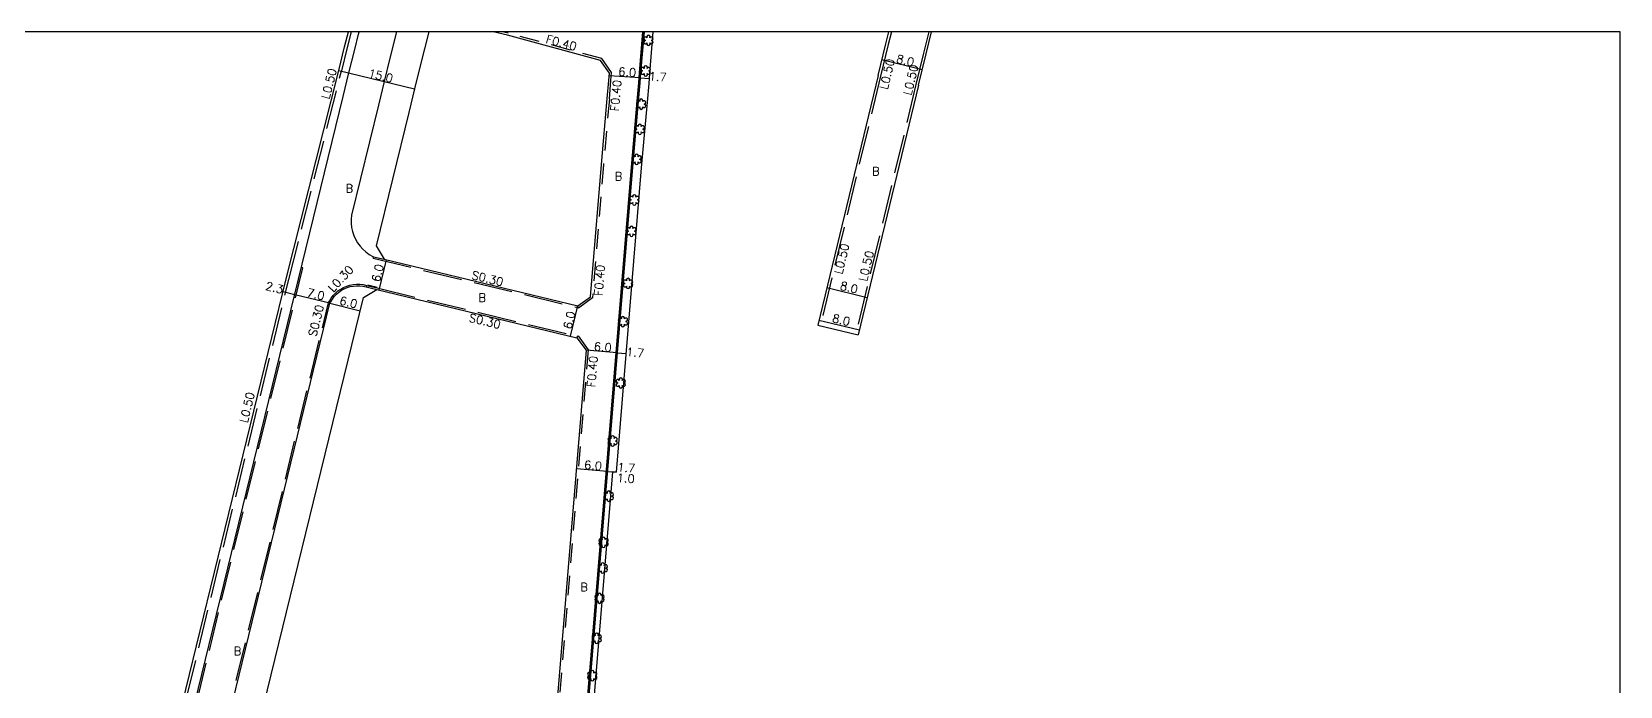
# Model space of a CAD drawing. Header units: metres. Extents: x -1600 to -800, y -108600 to -108000.
# Drawn here: x -1106.1 to -800, y -108126.2 to -108000 of the extents above; entities that cross this region are included whole.
import ezdxf

# ---------------------------------------------------------------- set-up
doc = ezdxf.new("R2010")
doc.units = ezdxf.units.M
doc.header["$LTSCALE"] = 2.5
for name, pattern in [('22320', [2.5, 1.5, -1]), ('22330', [4, 3, -1]), ('2233000', [4, 3, -1])]:
    doc.linetypes.add(name, pattern=pattern)
doc.layers.get('0').update_dxf_attribs({"color": 150, "lineweight": 50})
for name, color, linetype in [('2101000', 7, 'Continuous'), ('2101001', 1, 'Continuous'), ('2232000', 120, '22320'), ('2233000', 120, '22330'), ('2233300', 63, '2233000'), ('2236100', 3, 'Continuous'), ('2239000', 3, 'Continuous'), ('6132000', 60, '61320'), ('9107000', 4, 'Continuous'), ('9201100', 215, 'Continuous'), ('9201500', 222, 'Continuous'), ('9202100', 82, 'Continuous'), ('9203500', 155, 'Continuous'), ('999', 7, 'Continuous')]:
    doc.layers.add(name, color=color, linetype=linetype)
doc.styles.add('Dm_Anotation', font='txt.shx', dxfattribs={"bigfont": 'pscdm.shx'})
doc.linetypes.add('61320', pattern='A,0,[3,dmdr.shx,S=0.25,R=0,X=0,Y=0],1.5,[3,dmdr.shx,S=0.25,R=0,X=0,Y=0]', length=1.5)

# ---------------------------------------------------------------- blocks, each defined once
blk = doc.blocks.new('223900')
at = {"linetype": 'Continuous'}
for centre, start, end in [((-0.57735, 0.333333), 30, 270), ((-0.57735, -0.333333), 90, 330), ((0, 0.666667), 330, 210), ((0.57735, 0.333333), 270, 150), ((0.57735, -0.333333), 210, 90), ((0, -0.666667), 150, 30)]:
    blk.add_arc(centre, 0.333333, start, end, dxfattribs=at)

msp = doc.modelspace()

# ---------------------------------------------------------------- linework, layer by layer
at = {"layer": '2101000'}
for points in [[(-1046.94, -108007.44), (-1045.84, -108002.91), (-1045.1, -108000)], [(-1029.62, -108000), (-1031.28, -108006.54), (-1032.37, -108011), (-1033.48, -108015.54), (-1039.77, -108041.29), (-1038.21, -108043.85), (-1000.87, -108052.84), (-998.44, -108051.09), (-996.34, -108025.58), (-995.21, -108012.89), (-994.9, -108009.39), (-994.81, -108007.97), (-996.54, -108005.52), (-1014.44, -108000.66), (-1017.18, -108000)], [(-988.12, -108000), (-988.79, -108007.94), (-988.92, -108009.85), (-989.23, -108013.42), (-990.36, -108026.1), (-1001.38, -108159.82), (-1002.42, -108173.82), (-1004.81, -108202.16), (-1007.7, -108258.89), (-1032.68, -108256.9)], [(-943.03, -108008.41), (-941.54, -108002.33), (-940.97, -108000)], [(-935.26, -108010.31), (-933.77, -108004.24), (-932.73, -108000)], [(-1079.18, -108138.07), (-1057.07, -108047.61), (-1046.94, -108007.44)], [(-943.03, -108008.41), (-954.63, -108056.54)], [(-935.26, -108010.31), (-946.86, -108058.41)]]:
    msp.add_lwpolyline(points, dxfattribs=at)
msp.add_lwpolyline([(-1065.88, -108148.11), (-1042.21, -108051.24), (-1039.65, -108049.68), (-1001.05, -108058.97), (-999.29, -108061.4), (-1007.15, -108156.76), (-1009.5, -108158.63), (-1014, -108157.97), (-1064.2, -108150.6)], close=True, dxfattribs=at)
at = {"layer": '2101001'}
msp.add_lwpolyline([(-954.63, -108056.54), (-946.86, -108058.41)], dxfattribs=at)
at = {"layer": '2232000'}
for points in [[(-994.81, -108012.93), (-994.5, -108009.42), (-994.41, -108007.86), (-996.29, -108005.17), (-1014.34, -108000.27), (-1015.48, -108000)], [(-994.81, -108012.93), (-995.94, -108025.62), (-998.06, -108051.3), (-1000.78, -108053.28)], [(-1041.71, -108049.18), (-1039.65, -108049.68)], [(-1039.55, -108049.29), (-1041.34, -108048.86)], [(-1000.81, -108058.62), (-998.88, -108061.29), (-1006.77, -108156.97), (-1009.39, -108159.05), (-1014.05, -108158.36), (-1014, -108157.97)]]:
    msp.add_lwpolyline(points, dxfattribs=at)
at = {"layer": '2232000', "flags": 128}
for points in [[(-1000.78, -108053.28), (-1000.87, -108052.84)], [(-1001.05, -108058.97), (-1000.81, -108058.62)]]:
    msp.add_lwpolyline(points, dxfattribs=at)
at = {"layer": '2233000'}
for points in [[(-1044.58, -108000), (-1045.35, -108003.03), (-1046.46, -108007.56)], [(-940.45, -108000), (-941.05, -108002.45), (-942.54, -108008.53)], [(-933.25, -108000), (-934.25, -108004.12), (-935.74, -108010.19)], [(-1078.69, -108138.19), (-1056.58, -108047.73), (-1046.46, -108007.56)], [(-942.54, -108008.53), (-954.15, -108056.65)], [(-935.74, -108010.19), (-947.34, -108058.29)], [(-1048.94, -108052.24), (-1048.77, -108051.91), (-1048.44, -108051.36), (-1048.05, -108050.85), (-1047.61, -108050.38), (-1047.12, -108049.96), (-1046.59, -108049.59), (-1046.03, -108049.27), (-1045.43, -108049.02), (-1044.82, -108048.84), (-1044.18, -108048.71), (-1043.54, -108048.66), (-1042.9, -108048.67), (-1042.26, -108048.75), (-1041.64, -108048.89), (-1041.64, -108048.89)]]:
    msp.add_lwpolyline(points, dxfattribs=at)
at = {"layer": '2233300'}
for points in [[(-1086.23, -108150.21), (-1084.7, -108150.58), (-1084.19, -108150.7), (-1083.66, -108150.77), (-1083.12, -108150.78), (-1082.58, -108150.73), (-1082.06, -108150.63), (-1081.54, -108150.47), (-1081.05, -108150.26), (-1080.58, -108150), (-1080.13, -108149.69), (-1079.73, -108149.33), (-1079.36, -108148.94), (-1079.06, -108148.54), (-1076.65, -108138.69), (-1053.88, -108045.52), (-1054.17, -108045.44)], [(-1040.34, -108043.65), (-1040.27, -108043.36)], [(-1040.34, -108043.65), (-1000.81, -108053.17)], [(-1040.27, -108043.36), (-1038.21, -108043.85)], [(-1041.64, -108048.89), (-1041.71, -108049.18)], [(-1041.64, -108048.89), (-1039.58, -108049.39), (-1000.87, -108058.71)], [(-1071.48, -108144.5), (-1048.94, -108052.24)]]:
    msp.add_lwpolyline(points, dxfattribs=at)
at = {"layer": '2233300', "flags": 128}
msp.add_lwpolyline([(-1048.94, -108052.24), (-1048.65, -108052.35)], dxfattribs=at)
at = {"layer": '2236100'}
msp.add_lwpolyline([(-986.42, -108000), (-987.1, -108008.07), (-987.22, -108009.98), (-987.54, -108013.57), (-988.67, -108026.24), (-993.5, -108084.88), (-994.2, -108084.82), (-1000.39, -108159.9), (-1001.43, -108173.89), (-1003.81, -108202.23), (-1006.7, -108258.94), (-1007.7, -108258.89), (-1004.81, -108202.16), (-1002.42, -108173.82), (-1001.38, -108159.82), (-990.36, -108026.1), (-989.23, -108013.42), (-988.92, -108009.85), (-988.79, -108007.94), (-988.12, -108000)], dxfattribs=at)
at = {"layer": '6132000'}
msp.add_lwpolyline([(-1007.91, -108258.87), (-1005.02, -108202.15), (-1002.63, -108173.8), (-1001.59, -108159.8), (-990.57, -108026.08), (-989.45, -108013.4), (-989.13, -108009.84), (-989, -108007.93), (-988.33, -108000)], dxfattribs=at)
at = {"layer": '9107000'}
for points in [[(-1086.16, -108149.92), (-1084.63, -108150.29), (-1084.14, -108150.41), (-1083.64, -108150.47), (-1083.13, -108150.48), (-1082.63, -108150.43), (-1082.13, -108150.33), (-1081.64, -108150.19), (-1081.18, -108149.99), (-1080.73, -108149.74), (-1080.32, -108149.45), (-1079.94, -108149.12), (-1079.59, -108148.75), (-1079.33, -108148.41), (-1076.94, -108138.62), (-1046.11, -108012.45), (-1045, -108007.92), (-1043.89, -108003.39), (-1043.16, -108000.49), (-1043.03, -108000)], [(-1035.81, -108000), (-1037.1, -108005.09), (-1038.2, -108009.58), (-1039.31, -108014.12), (-1044.5, -108035.34), (-1044.57, -108036.13), (-1044.57, -108036.93), (-1044.48, -108037.72), (-1044.31, -108038.5), (-1044.06, -108039.26), (-1043.73, -108039.99), (-1043.33, -108040.68), (-1042.86, -108041.32), (-1042.32, -108041.91), (-1041.73, -108042.44), (-1041.08, -108042.91), (-1040.39, -108043.3), (-1040.27, -108043.36)], [(-1071.19, -108144.57), (-1048.65, -108052.35), (-1048.51, -108052.06), (-1048.19, -108051.53), (-1047.82, -108051.04), (-1047.4, -108050.59), (-1046.94, -108050.19), (-1046.43, -108049.84), (-1045.9, -108049.54), (-1045.33, -108049.31), (-1044.74, -108049.13), (-1044.14, -108049.01), (-1043.53, -108048.96), (-1042.92, -108048.97), (-1042.31, -108049.05), (-1041.71, -108049.18), (-1039.65, -108049.68)]]:
    msp.add_lwpolyline(points, dxfattribs=at)
at = {"layer": '9201100'}
for points in [[(-942.28, -108005.37), (-934.51, -108007.27)], [(-1046.94, -108007.44), (-1032.37, -108011)], [(-994.84, -108008.44), (-988.85, -108008.84)], [(-988.85, -108008.9), (-987.16, -108009.01)], [(-1037.8, -108043.95), (-1039.21, -108049.79)], [(-952.9, -108049.33), (-945.12, -108051.21)], [(-1002.27, -108058.68), (-1000.87, -108052.84)], [(-954.41, -108055.61), (-946.63, -108057.49)], [(-993.31, -108061.9), (-999.29, -108061.4)], [(-993.31, -108061.9), (-991.62, -108062.04)], [(-995.19, -108084.74), (-1001.17, -108084.24)], [(-995.19, -108084.74), (-993.5, -108084.88)], [(-995.19, -108084.74), (-994.2, -108084.82)]]:
    msp.add_lwpolyline(points, dxfattribs=at)
at = {"layer": '9201100', "flags": 128}
for points in [[(-1055.45, -108050.69), (-1057.69, -108050.14)], [(-1048.65, -108052.35), (-1055.45, -108050.69)], [(-1048.65, -108052.35), (-1042.82, -108053.77)]]:
    msp.add_lwpolyline(points, dxfattribs=at)
at = {"layer": '999'}
msp.add_lwpolyline([(-1600, -108600), (-800, -108600), (-800, -108000), (-1600, -108000)], close=True, dxfattribs=at)

# ---------------------------------------------------------------- block references
at = {"layer": '2239000'}
for p in [(-987.27, -108001.66), (-987.8, -108007.55), (-988.68, -108013.96), (-988.94, -108018.79), (-989.56, -108024.59), (-990, -108032.41), (-990.55, -108038.45), (-991.21, -108048.52), (-992.21, -108055.87), (-992.61, -108067.7), (-994.18, -108078.89), (-994.93, -108089.52), (-995.93, -108098.4), (-996.08, -108103.39), (-996.71, -108109.19), (-997.25, -108116.92), (-998.1, -108124.14)]:
    msp.add_blockref('223900', p, dxfattribs=at)

# ---------------------------------------------------------------- texts
at = {"layer": '9201500', "style": 'Dm_Anotation'}
for s, rotation, p in [('8.0', 346.2305, (-939.64, -108005.91)), ('15.0', 346.2689, (-1041.4, -108008.7)), ('6.0', 356.2039, (-993.13, -108008.45)), ('1.7', 356.2039, (-987.24, -108009.35)), ('6.0', 76.465, (-1039.09, -108048.36)), ('2.3', 346.2669, (-1061.19, -108049.7)), ('8.0', 346.4413, (-950.47, -108049.66)), ('7.0', 346.2669, (-1053.24, -108050.97)), ('6.0', 346.2669, (-1046.94, -108052.51)), ('6.0', 76.465, (-1002.15, -108057.44)), ('8.0', 346.4413, (-951.98, -108055.94)), ('6.0', 355.2874, (-997.85, -108061.42)), ('1.7', 355.2874, (-991.6, -108062.49)), ('6.0', 355.2874, (-999.73, -108084.26)), ('1.0', 355.2874, (-993.42, -108086.73)), ('1.7', 355.2874, (-993.32, -108084.7))]:
    msp.add_text(s, height=1.6, rotation=rotation, dxfattribs=at).set_placement(p)
at = {"layer": '9202100', "style": 'Dm_Anotation'}
for p in [(-993.77, -108028.66), (-944.17, -108027.68), (-1045.64, -108031), (-1020.04, -108052.06), (-1000.41, -108107.85), (-1067.17, -108120.18)]:
    msp.add_text('B', height=1.6, dxfattribs=at).set_placement(p)
at = {"layer": '9203500', "style": 'Dm_Anotation'}
for s, rotation, p in [('F0.40', 344.8329, (-1007.18, -108002.11)), ('L0.50', 76.4412, (-941.21, -108011.24)), ('L0.50', 75.8522, (-1048.79, -108013.1)), ('L0.50', 76.4412, (-936.64, -108012.36)), ('F0.40', 84.9265, (-993.02, -108015.37)), ('L0.50', 76.4412, (-949.96, -108046.86)), ('L0.50', 76.4413, (-945.22, -108048.24)), ('L0.30', 46.9117, (-1048.05, -108050.34)), ('F0.40', 85.2874, (-996.17, -108050.99)), ('S0.30', 346.465, (-1021.47, -108047.63)), ('S0.30', 76.2669, (-1051.29, -108058.86)), ('S0.30', 346.465, (-1021.98, -108055.84)), ('F0.40', 85.2874, (-997.55, -108068.57)), ('L0.50', 76.2669, (-1064.56, -108075.51))]:
    msp.add_text(s, height=1.6, rotation=rotation, dxfattribs=at).set_placement(p)

doc.saveas('drawing.dxf')
